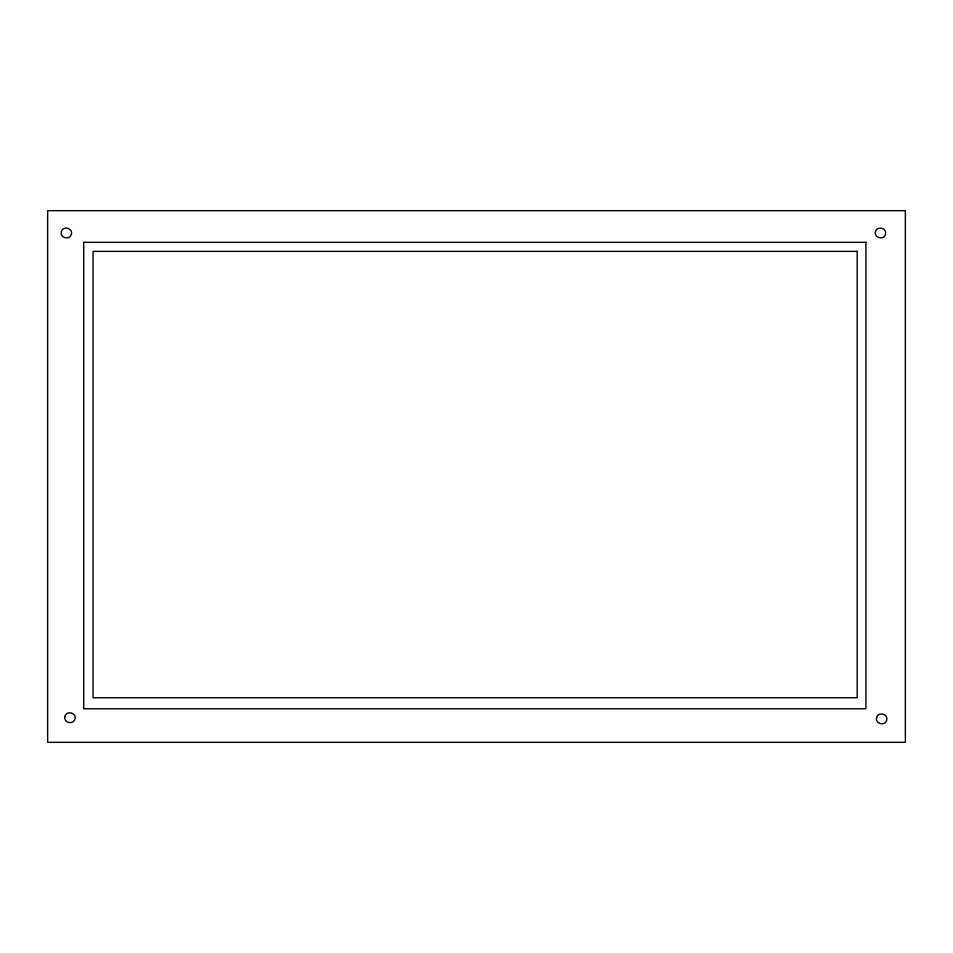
<?xml version="1.0" encoding="UTF-8"?>
<svg xmlns="http://www.w3.org/2000/svg" width="953" height="953" viewBox="0 0 953 953"><rect width="100%" height="100%" fill="white"/><g stroke="black" fill="none" stroke-linecap="round" stroke-linejoin="round"><path stroke-width="1.43" d="M61.337 231.686C59.479 237.94 69.867 240.525 71.38 234.283C73.25 228.017 62.862 225.432 61.337 231.686M64.935 716.406C63.077 722.672 73.452 725.257 74.977 719.003C76.848 712.737 66.46 710.152 64.935 716.406M875.438 231.686C873.579 237.94 883.955 240.525 885.48 234.283C887.338 228.017 876.963 225.432 875.438 231.686M876.641 717.549C874.759 723.803 885.134 726.424 886.671 720.182C888.553 713.916 878.178 711.307 876.641 717.549M905.35 210.673L47.65 210.673L47.65 742.327L905.35 742.327L905.35 210.673M865.92 242.312L83.709 242.312L83.709 708.758L865.92 708.758L865.92 242.312M857.188 251.366L93.049 251.366L93.049 697.751L857.188 697.751L857.188 251.366"/></g></svg>
